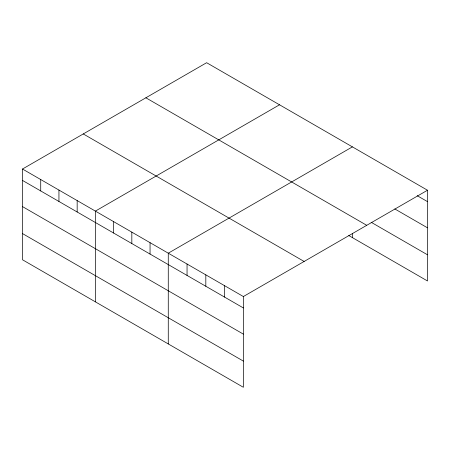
<?xml version="1.0" encoding="UTF-8"?>
<svg xmlns="http://www.w3.org/2000/svg" width="450" height="450" viewBox="0 0 450 450"><rect width="100%" height="100%" fill="white"/><g stroke="black" fill="none" stroke-linecap="round" stroke-linejoin="round"><path stroke-width="0.67" d="M22.5 169.026L243.366 296.539L243.366 387.287L22.5 259.768L22.5 169.026L206.634 62.713L427.5 190.232L427.5 280.974L348.761 235.519M279.517 104.794L95.389 211.106L95.389 301.849M352.406 146.874L168.272 253.187L168.272 343.929M243.366 296.539L427.5 190.232M417.206 195.694L427.5 201.634M394.796 208.935L427.5 227.818M371.177 222.278L427.5 254.796M145.868 97.796L366.739 225.315M83.261 133.942L304.132 261.456M22.5 180.428L243.366 307.941M22.5 206.606L243.366 334.125M22.5 233.584L243.366 361.103M352.406 233.488L352.406 237.623M224.595 285.699L224.595 297.101M205.819 274.86L205.819 286.267M187.048 264.021L187.048 275.428M150.053 242.662L150.053 254.064M131.828 232.144L131.828 243.546M113.608 221.625L113.608 233.027M77.164 200.582L77.164 211.984M58.944 190.063L58.944 201.465M40.719 179.544L40.719 190.946"/></g></svg>
